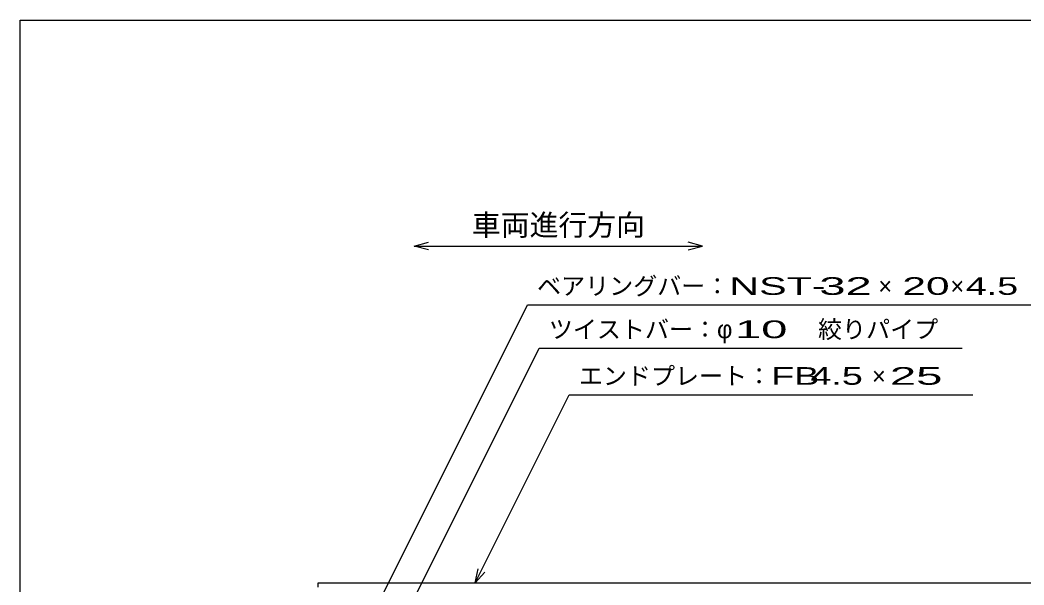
# Model space of a CAD drawing. Units: millimetres, scale not verified. Extents: x -1820 to 1731, y -1282 to 1054.
# Drawn here: x -1729 to -685, y 466 to 1054 of the extents above; entities that cross this region are included whole.
import ezdxf
from ezdxf.enums import TextEntityAlignment as Align

# ---------------------------------------------------------------- set-up
doc = ezdxf.new("R2010")
doc.units = ezdxf.units.MM
doc.header["$LTSCALE"] = 10
for name, color, linetype, lineweight in [('0_2', 150, 'Continuous', 25), ('16', 3, 'Continuous', 25), ('22', 2, 'Continuous', 25)]:
    doc.layers.add(name, color=color, linetype=linetype, lineweight=lineweight)
doc.styles.add('ベクトル', font='')
doc.styles.get('ベクトル').set_extended_font_data('ベクトル')

msp = doc.modelspace()

# ---------------------------------------------------------------- linework, layer by layer
at = {"layer": '0_2'}
for p, q in [((-1729, -1146.5), (-1729, 1053.5)), ((-1729, 1053.5), (1731, 1053.5))]:
    msp.add_line(p, q, dxfattribs=at)
at = {"layer": '16'}
for p, q in [((-1419, 468.5), (-423, 468.5)), ((-1419, 464), (-1419, 468.5))]:
    msp.add_line(p, q, dxfattribs=at)
at = {"layer": '22', "color": 4}
for p, q in [((-1319, 818.5), (-1304, 822.5)), ((-1304, 814.5), (-1319, 818.5)), ((-1319, 818.5), (-1019, 818.5)), ((-1019, 818.5), (-1034, 822.5)), ((-1034, 814.5), (-1019, 818.5)), ((-1399, 362), (-1201.25, 757.5)), ((-1201.25, 757.5), (-661.25, 757.5)), ((-1339.25, 412), (-1189, 712.5)), ((-1189, 712.5), (-749, 712.5)), ((-1255.55, 468.5), (-1157.8, 664)), ((-1157.8, 664), (-737.8, 664)), ((-1255.55, 468.5), (-1252.55, 483.1)), ((-1255.55, 468.5), (-1245.55, 479.5))]:
    msp.add_line(p, q, dxfattribs=at)

# ---------------------------------------------------------------- texts
at = {"layer": '22', "style": 'ベクトル'}
for s, height, p in [('車両進行方向', 21.99, (-1259, 840.5)), ('ベアリングバー：', 18.33, (-1191.25, 777)), ('×', 18.33, (-836.25, 777)), ('×', 18.33, (-761.25, 777)), ('ツイストバー：', 18.33, (-1179, 732)), ('絞りパイプ', 18.33, (-899, 732)), ('φ', 18.33, (-1004, 732)), ('エンドプレート：', 18.33, (-1147.8, 683.5)), ('×', 18.33, (-842.8, 683.5))]:
    msp.add_text(s, height=height, dxfattribs=at).set_placement(p, align=Align.MIDDLE_LEFT)
for s, width, p in [('NST-', 1.75, (-991.25, 777)), (' 32 ', 2, (-911.25, 777)), ('20', 1.8, (-811.25, 777)), (' 4.5 ', 1.6, (-756.25, 777)), (' 10 ', 2, (-999, 732)), ('FB', 1.6, (-947.8, 683.5)), (' 4.5 ', 1.6, (-917.8, 683.5)), (' 25 ', 2, (-837.8, 683.5))]:
    msp.add_text(s, height=18.33, dxfattribs=dict(at, width=width)).set_placement(p, align=Align.MIDDLE_LEFT)

doc.saveas('drawing.dxf')
